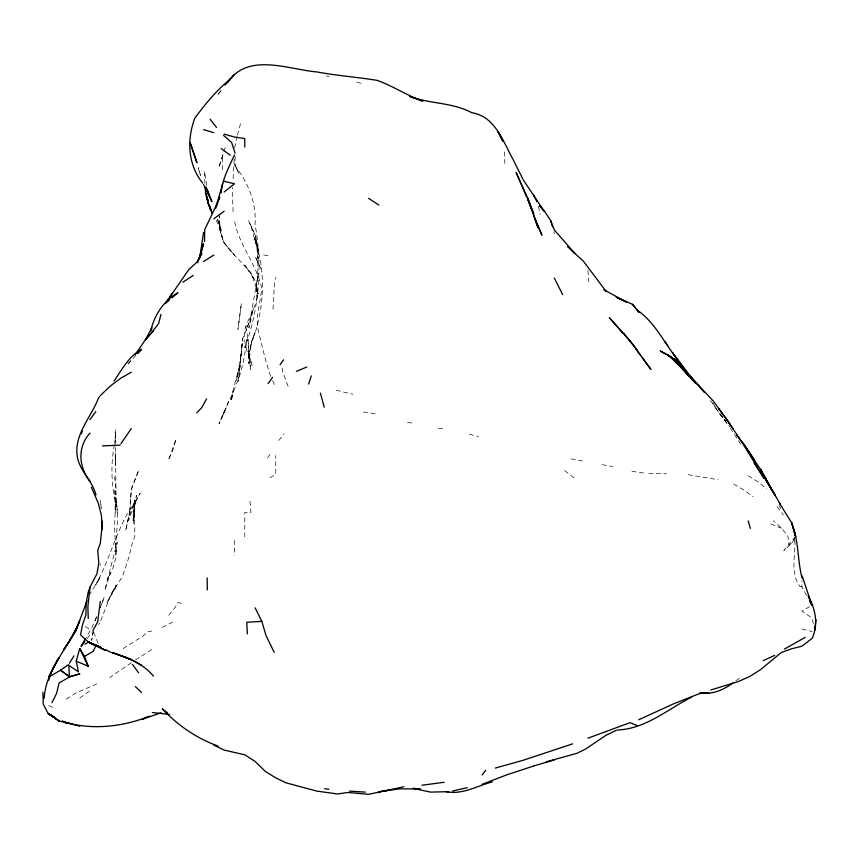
<?xml version="1.0" encoding="UTF-8"?>
<svg xmlns="http://www.w3.org/2000/svg" width="859" height="859" viewBox="0 0 859 859"><rect width="100%" height="100%" fill="white"/><g stroke="black" fill="none" stroke-linecap="round" stroke-linejoin="round"><path stroke-width="0.64" stroke-dasharray="4.29 3.22" d="M134.004 511.814L136.42 495.364L134.111 508.614L133.993 520.597L134.401 500.121L134.831 536.113L131.47 546.088L129.118 556.643L122.429 576.604L111.283 593.999L116.91 585.333L106.656 603.243L116.298 584.979L110.661 595.255L100.342 621.594M115.342 501.033L115.299 512.92L114.805 488.814C116.706 506.96 113.163 524.967 115.589 543.135C117.801 556.138 113.86 568.647 107.01 579.61L110.661 572.459L104.809 590.262L117.211 542.19L115.911 554.86C114.741 538.711 119.122 522.787 116.856 506.66C115.267 488.857 116.298 471.076 115.138 453.262L115.643 465.46L115.299 429.521L115.117 441.333L115.825 435.771L114.623 443.33M234.206 159.302L232.972 181.099M806.58 595.48L801.919 586.858L802.016 580.641M222.46 169.728L222.674 157.949M235.173 156.166L234.947 165.025L234.947 164.466L239.167 173.947L234.464 165.111C247.918 182.162 256.54 202.337 255.037 224.349L255.102 224.875C262.65 265.882 259.321 308.424 244.783 347.562L247.263 338.929L243.344 362.154L239.521 376.274L229.933 400.401L233.433 390.512L231.286 401.185L233.111 390.33L240.015 364.076L236.59 380.419L241.551 351.277L238.276 381.396L240.348 363.883M133.607 523.485L134.111 508.614L132.93 521.209L135.389 500.69L131.073 510.117L128.528 520.554L135.625 500.829L140.232 493.163L131.287 509.58L135.625 500.829C116.964 526.148 110.983 557.835 95.628 584.958L100.342 576.99L90.023 594.117M273.044 309.261L274.375 284.673L275.739 277.543M239.607 370.25L242.732 338.671L248.938 323.177L247.36 327.064L253.448 308.66L248.885 327.955L258.183 273.753L257.002 282.783L257.872 270.37L257.818 249.711L258.001 258.387L255.52 235.989L248.369 220.43L255.102 234.969M801.919 586.858L800.062 586.6C790.259 573.565 795.262 556.632 794.94 541.642M234.668 147.888L237.02 136.441M114.43 444.597C110.51 465.148 111.155 486.484 116.856 506.66L115.009 495.815L115.643 507.358M217.445 219.453L220.011 227.882L218.916 221.386L220.376 232.456L219.55 227.624L223.759 242.41L234.464 255.273L223.759 242.41L220.376 232.456L219.249 215.534L219.55 227.624L223.555 241.841C232.617 255.875 247.607 265.646 255.102 280.625L244.783 265.066L251.676 273.946L258.162 294.036L256.347 284.608L257.088 296.946L255.971 283.384C261.243 299.555 251.086 312.161 245.942 326.259C241.368 339.885 247.779 352.856 252.159 365.58L248.154 351.352L250.796 369.767L248.659 351.642L248.133 339.434L249.217 358.761L248.659 351.642L248.756 363.615L251.526 341.388L255.102 332.712L250.667 346.016L249.464 352.115L251.526 341.388L255.66 331.22C264.701 300.983 265.248 266.569 253.867 236.944L257.743 246.619L255.52 235.989M93.201 631.215L91.655 640.342L93.255 631.837M100.342 565.351L100.578 563.987M237.363 135.153L241.272 121.022M225.262 147.523L218.798 167.623L223.759 152.236M96.616 616.805L95.166 620.423L96.713 617.03M221.096 419.128L229.332 400.058L219.002 423.863L226.164 407.821L221.096 419.128L224.145 412.116M96.519 617.116L91.451 628.552L86.147 637.593M795.638 536.403L783.816 550.479L791.601 543.693L794.489 538.486M267.589 457.89L270.156 453.896M98.57 624.439L99.623 623M221.289 90.131L217.37 95.317L221.429 90.216M87.038 638.57L91.73 632.589M128.055 363.915L130.439 360.834M278.756 440.506L283.996 433.999M168.751 615.259L175.343 607.152L177.834 602.513L182.881 603.716M128.098 364.001L135.733 355.519M131.287 662.697L109.705 677.579M735.895 680.79L740.018 677.848M79.704 698.002L90.023 690.722M135.421 659.937L151.925 649.479M270.037 477.797L275.739 473.985L275.728 455.517M66.315 699.086L76.118 692.826L99.794 682.68M123.202 648.534L142.841 636.047L148.092 631.59L151.925 631.011M809.715 606.626L801.919 611.007L811.605 617.836L814.901 627.843M162.244 627.392L172.562 622.077M791.601 543.693L788.841 544.391L787.907 536.209L781.647 528.317L773.422 520.737M648.781 473.567L666.477 473.738M688.156 474.662L718.145 479.741M438.391 428.244L444.522 428.985M631.966 471.366L644.808 473.137M363.368 411.987L377.359 414.038M263.788 255.037L268.33 255.789M326.366 75.946L329.094 76.419M336.213 390.287L352.866 394.227M602.277 464.676L612.703 466.523M407.51 422.241L414.435 423.541M571.106 458.846L582.477 460.982M356.732 82.249L361.929 83.463M801.919 629.046L812.238 631.58M469.358 434.192L478.302 436.576M770.974 524.033L781.282 528.21M48.748 705.507L55.491 708.879M85.213 626.598L90.925 629.894M733.726 484.089L743.98 490.092L753.171 496.695M748.189 475.746L758.078 481.942L766.625 488.921M564.621 470.614L574.939 478.538M710.361 400.584L715.182 406.554L712.336 402.549M724.309 419.536L729.882 426.74M724.287 419.503L725.834 421.511M717.082 410.301L714.216 405.996L723.353 418.258M726.95 423.616L717.845 411.354M719.38 413.082L723.514 418.505M777.191 506.649L783.301 515.035M740.855 444.232L729.495 426.966M778.963 505.629L780.702 508.421M216.092 220.376L221.955 231.543L217.724 219.464M272.69 380.644L275.739 387.237M288.076 386.325L282.471 371.174L281.945 366.106M93.674 632.374L98.431 644.025M270.649 376.263C265.871 362.38 262.532 348.088 259.096 333.84C254.114 318.27 260.964 303.13 261.565 287.615C256.379 263.842 238.845 244.922 234.464 220.731M251.215 226.561L257.399 249.475L255.102 238.866L257.056 247.016L255.638 236.536M200.469 175.408L198.289 167.698L200.33 175.365M538.507 206.3L540.064 214.675M553.937 231.597L554.302 233.605M206.783 185.565L204.517 171.285L204.85 183.397M245.942 326.259L247.972 339.337M100.342 500.282L101.33 508.431M114.601 476.777L116.148 489.576M249.98 501.28L250.925 512.651L244.783 512.587L244.783 538.271M587.932 270.424L588.834 281.816M116.502 501.699L117.393 514.122M233.09 211.615L232.241 187.294M100.943 504.63L101.115 508.27M504.319 151.914L504.867 163.511M794.554 537.659L794.586 544.262M234.464 540.44L234.464 555.472M130.353 498.864L129.977 509.484L131.287 489.555L138.814 470.152L132.018 486.828L130.353 498.864M241.551 347.541L240.66 358.944L242.732 338.671L241.551 347.541M241.336 303.742L237.943 329.534L241.336 303.742M129.784 511.116L125.693 530.83L129.784 511.116M175.644 440.538L172.659 450.728L168.375 460.166L175.644 440.538M104.079 597.434L100.342 607.742L104.079 597.434M257.528 261.458L255.102 256.433L260.911 268.62L257.528 261.458M257.625 246.694L255.102 239.908L258.881 250.334L257.625 246.694"/><path stroke-width="1.29" d="M102.21 529.187L102.232 521.263M802.048 578.15C797.281 559.746 798.956 539.688 791.118 521.875L779.5 503.256L780.498 504.748L760.655 469.54L742.906 443.051L736.732 435.341M100.342 646.988L88.563 642.135L100.331 647.235L88.563 642.135L80.531 634.855L82.464 625.008L85.868 615.065L86.147 603.308L88.112 592.527L90.023 587.126L96.949 573.801L98.817 562.978L97.733 550.426L100.342 543.071L102.006 527.147L101.459 515.55L98.248 503.073L91.344 487.171M44.228 698.238C45.785 668.882 69.493 647.149 79.704 620.821L74.937 632.578L63.577 649.855L69.386 641.233L78.405 624.171L75.495 631.419L86.952 601.16M200.061 255.961L203.519 232.488M100.342 601.407L97.668 621.873L92.708 630.925M200.201 256.154L203.508 243.838L197.677 262.639M710.855 689.981L737.827 681.724L749.585 676.591L760.655 669.548L781.282 652.518L791.601 648.792L801.919 646.204L812.238 638.269C818.509 624.139 815.459 609.106 808.244 595.942L811.938 605.37L809.554 600.967M814.515 630.689L816.05 619.661M221.246 192.856C222.148 179.22 228.966 167.118 234.464 154.953M90.023 587.126L87.865 606.798L88.252 618.48M235.119 153.213L231.662 142.54L223.501 135.335M160.966 314.405L158.647 323.499L151.184 333.292M222.674 183.472L215.63 208.512M76.226 661.172L79.704 648.502L84.493 656.394L88.166 666.187L76.226 661.172L78.405 671.824L68.87 665.414L69.386 676.849L79.704 673.885L69.386 676.849L60.517 670.235L49.908 676.366L48.748 680.178M150.744 330.855C154.362 315.006 163.704 300.854 177.953 292.683L172.144 297.697M308.606 384.037L311.269 375.877M216.371 206.665L219.732 197.087L213.215 212.044M151.141 329.813L151.925 327.719L145.429 339.702L135.11 354.778M49.908 676.366L53.237 667.711L59.067 657.403L48.748 676.613M81.315 433.731L82.281 431.315M199.224 259.074L201.822 253.126L196.861 262.178L188.883 269.479L165.357 303.549L169.234 300.21M51.916 702.683L56.565 693.46L59.088 682.969L69.804 676.785M95.821 646.043L93.019 651.476L84.493 656.394M212.624 213.096L204.721 229.578L204.506 241.615M206.622 398.855L201.543 407.842L196.808 412.846M85.492 638.677L81.068 646.462L84.794 641.523M69.386 663.223L73.992 655.857M172.562 292.779L169.534 297.547M99.504 396.579L98.474 398.136C91.022 417.495 72.994 435.706 77.535 457.879C80.531 471.849 92.504 481.019 95.972 494.891M90.023 433.129C77.224 446.701 78.545 467.36 90.023 481.244M113.989 381.117C122.021 369.542 128.678 356.453 141.51 349.355L137.129 353.446M120.969 443.62L131.287 428.587M280.055 364.785L283.524 359.857M268.051 383.619L272.539 377.348M90.023 419.579L95.811 411.59M482.082 774.968L485.743 770.222M227.936 82.045C248.348 52.174 288.463 69.547 317.003 71.952C336.943 75.689 357.204 77.106 377.208 80.381C392.993 86.018 407.08 95.617 423.015 101.169M228.032 81.626L230.373 78.985C216.597 90.238 205.419 103.853 194.864 118.059C186.661 139.695 187.82 164.584 202.638 183.128M225.004 85.062L234.464 74.346M149.541 335.117L145.429 339.702L153.654 330.543M137.429 353.629L140.822 349.86L137.225 353.285M100.342 395.569L110.661 385.755L120.969 378.121L131.287 372.194M224.145 192.029L234.464 183.772L224.145 181.292M213.827 218.83L224.145 211.239M732.791 682.991C723.471 690.024 711.896 694.995 700.042 692.751M68.548 664.63L60.517 670.235L68.774 676.054M182.881 282.203L193.2 275.449M203.508 261.576L213.827 255.026M691.527 697.164C667.303 709.448 645.785 728.883 617.256 730.032M805.334 637.303L784.439 649.06M84.955 644.218L89.422 641.63M616.204 730.375L605.885 735.358L585.881 748.865L576.947 753.311L546.345 761.783M763.211 660.635L774.711 655.363M638.699 719.799L673.209 703.983L697.701 694.297L702.769 692.579L709.062 693.331M149.638 716.105C123.309 726.703 92.879 730.3 65.316 722.333L79.704 726.199M148.382 716.642L142.465 719.219L161.009 712.83M296.366 371.399L306.684 367.051M587.996 738.171L630.034 722.655L636.841 725.361M482.189 784.31L506.95 774.775L533.267 766.142M572.706 743.84L523.131 760.29L495.332 768.075M554.302 759.936L533.664 765.96M492.4 781.894C477.035 785.792 462.539 795.08 445.971 791.622M403.87 786.747L368.586 794.328L347.959 792.46L337.641 793.963L317.003 791.128L286.058 782.85L275.739 777.857L265.42 771.511L255.102 761.439L244.783 754.793L224.145 750.09L213.827 745.097M452.596 791.053L467.296 787.628M444.2 782.302L421.887 785.233M389.138 790.162L378.905 791.805L399.542 788.863L420.18 788.895L413.061 788.358L430.499 792.095L448.559 791.697M274.214 652.325L266.065 635.703L261.834 621.347L246.758 622.281L247.36 633.845M102.425 445.918L120.249 445.134M349.527 791.118L365.29 792.116M69.386 723.439L59.067 721.012L47.943 713.238L43.208 704.058L42.95 692.29M152.365 712.508L169.663 714.441M324.702 788.691L328.847 789.324M224.145 134.111L234.464 137.032L244.783 138.578L244.783 147.061M203.508 129.591L213.827 132.683M120.969 655.557L131.287 659.648L111.928 652.464L131.287 659.648M111.928 652.464C127.153 657.339 143.045 663.406 153.439 676.151M421.801 100.857L409.861 96.466C429.844 104.003 452.489 102.285 471.763 112.69C495.385 116.491 502.869 141.316 513.038 159.398L523.356 180.036L543.983 210.938L539.753 205.924M100.342 647.922L105.84 650.424L90.023 642.929L100.546 647.117M218.089 746.052C196.636 738.461 177.845 725.329 162.244 708.868L167.548 712.852M632.439 304.301L639.171 312.322L632.439 304.301L616.204 297.193L626.522 302.121L604.425 290.031M90.023 642.929L105.84 650.424M105.904 649.812L110.661 652.239M47.943 713.238L59.067 721.012L48.748 713.947L54.235 716.75M48.748 713.947L52.141 715.687M62.299 720.884L66.809 723.192L64.468 721.989M132.436 660.27L141.606 665.296M603.877 289.848L605.896 291.083L583.358 261.157L567.423 246.522M368.597 198.343L378.905 205.076M221.214 148.575L230.309 155.243M636.841 309.841C655.127 322.308 664.458 343.439 678.116 360.265L686.341 372.581M572.115 250.946L574.939 253.588L554.495 230.158L550.608 220.495L544.917 211.872L539.774 205.902M135.378 686.588L141.606 692.601M684.258 369.692L672.5 352.652L688.435 374.052L704.348 392.423M697.529 384.445L688.435 374.052M210.133 119.229L216.532 127.443M635.767 348.786L640.814 355.626M642.403 357.763L650.897 369.434L636.401 349.667L636.841 350.289M719.38 409.41L718.822 408.659L732.985 428.748M725.286 417.485L713.034 400.724L688.435 374.513L691.248 377.563L679.254 361.983M664.952 341.807L667.797 345.726M132.511 664.415L138.6 672.812M753.977 462.851L764.166 478.431L742.606 443.223L725.404 417.41L729.699 423.712M203.508 184.481L211.905 201.607L207.202 189.463M769.331 485.475L760.655 469.54L770.974 488.9M765.315 477.765L770.008 486.978M554.302 278.048L562.666 294.669M255.102 607.818L261.834 621.347M533.675 194.993L536.961 201.682M79.704 648.502L88.166 666.187M526.707 197.065L516.119 172.487L527.587 198.042L533.675 213.891L527.705 199.46M533.664 215.265L538.045 227.742L527.587 198.042L531.249 207.846M529.767 204.195L533.675 213.891M206.117 187.101L207.814 192.051M811.938 605.37L802.166 575.906M208.168 201.156L206.547 196.282L206.536 193.629M209.789 206.02L212.227 213.333L208.297 203.68L205.591 193.329L205.129 187.122M550.608 220.495L552.573 226.808M795.638 536.403L791.601 522.583L795.638 536.403L794.532 532.387L794.543 535.017M748.178 520.908L750.336 528.414M210.444 210.444L206.547 196.282L208.297 203.68L207.942 199.814M320.407 393.068L324.23 407.187M207.148 577.86L207.32 589.875M668.248 355.1L660.131 350.934L674.583 359.287L695.726 383.404L678.116 363.905L668.248 355.1L674.583 359.287L688.435 375.78L678.116 363.711L683.549 370.1L670.439 356.893L676.838 362.058L668.248 355.1M616.365 325.497L609.299 317.658L623.183 333.464L616.365 325.497M630.313 341.27L623.484 333.292L636.744 349.463L630.313 341.27M746.632 448.538L742.906 443.051L754.481 460.188L746.632 448.538M769.181 485.389L764.8 478.066L775.387 495.783L769.181 485.389M502.655 140.887L498.027 131.717L502.655 140.887M541.836 234.99L534.577 217.832L541.836 234.99M196.872 162.63L190.15 142.68L196.872 162.63"/></g></svg>
